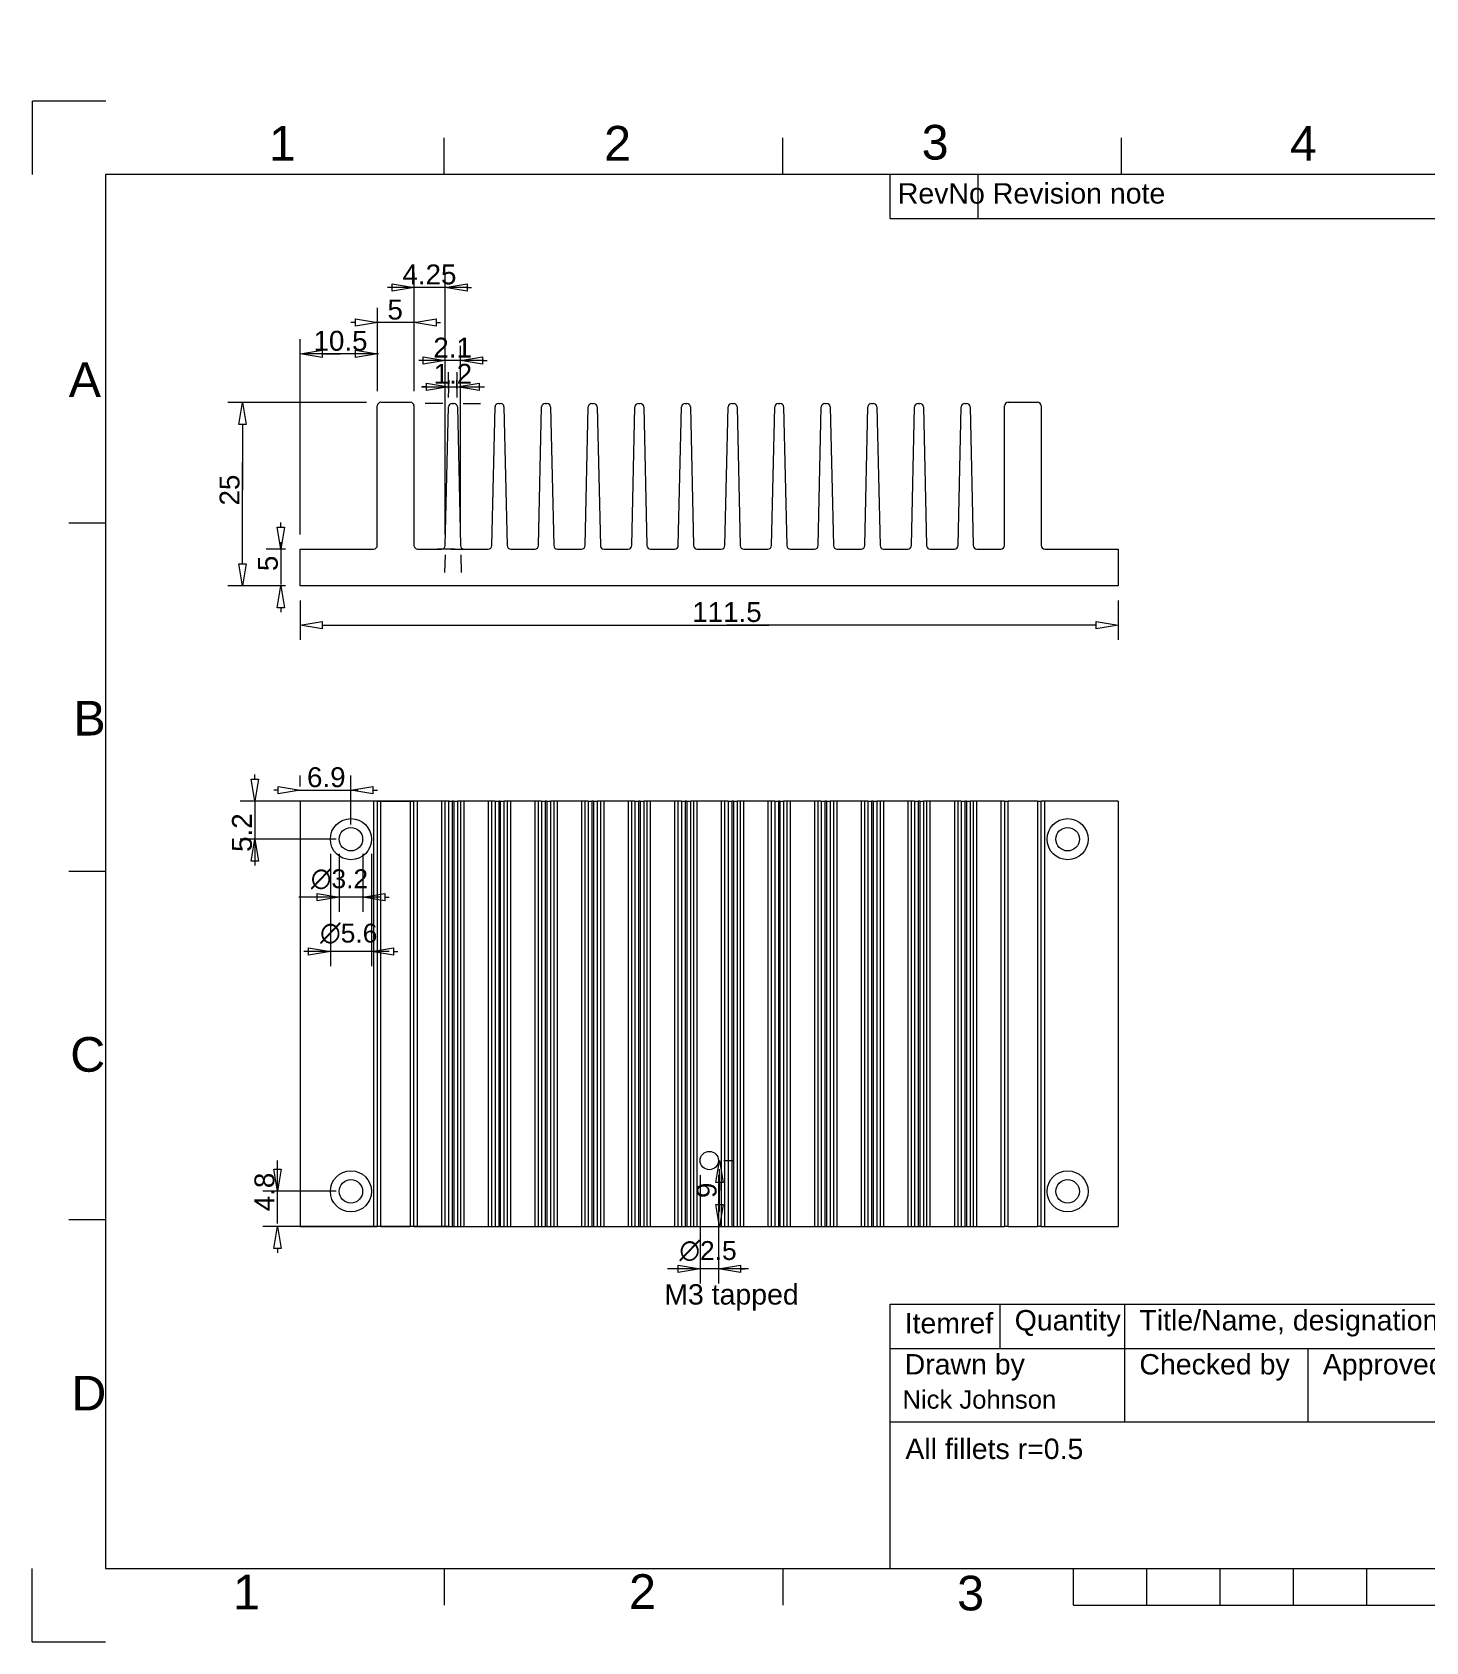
# Model space of a CAD drawing. Header units: millimetres. Extents: x 0 to 297, y 0 to 330.
# Drawn here: x 0 to 190, y 0 to 219.4 of the extents above; entities that cross this region are included whole.
import ezdxf

# ---------------------------------------------------------------- set-up
doc = ezdxf.new("R2010")
doc.units = ezdxf.units.MM
for name, color, linetype, lineweight in [('CENTER', 204, 'Continuous', 0), ('CONTINUOUS', 7, 'Continuous', 0), ('DIMENSIONS', 7, 'Continuous', 0), ('DISSOCIATED', 1, 'Continuous', 0), ('TANGENT EDGES', 7, 'Continuous', 0), ('VISIBLE', 7, 'Continuous', 0)]:
    doc.layers.add(name, color=color, linetype=linetype, lineweight=lineweight)
doc.dimstyles.new('ISO-25', dxfattribs={"dimtxt": 2.5, "dimasz": 2.5, "dimexe": 1.25, "dimexo": 0.625, "dimtad": 1, "dimtxsty": 'Standard', "dimcen": 2.5, "dimadec": 0, "dimazin": 0, "dimtfac": 1, "dimtmove": 0, "dimatfit": 3, "dimfxl": 1, "dimarcsym": 0})

# ---------------------------------------------------------------- blocks, each defined once
blk = doc.blocks.new('D1')
at = {"layer": 'DIMENSIONS'}
for p, q in [((36.55, 141.94), (36.55, 136.58)), ((148.05, 141.94), (148.05, 136.58)), ((39.55, 138.58), (94.71, 138.58)), ((89, 138.58), (100.41, 138.58)), ((145.05, 138.58), (94.71, 138.58))]:
    blk.add_line(p, q, dxfattribs=at)
for points in [[(36.55, 138.58), (39.55, 139.08), (39.55, 138.08), (36.55, 138.58)], [(148.05, 138.58), (145.05, 138.08), (145.05, 139.08), (148.05, 138.58)]]:
    blk.add_lwpolyline(points, dxfattribs=at)
at = {"layer": 'DIMENSIONS', "insert": (94.71, 140.34), "char_height": 2.7079, "attachment_point": 5}
for s in ['{\\fArial|b0|i0|c0|p0;111.5}{\\fArial|b0|i0|c0|p0;}', '{\\fArial|b0|i0|c0|p0;}', '{\\fArial|b0|i0|c0|p0;}']:
    blk.add_mtext(s, dxfattribs=at)
blk = doc.blocks.new('D2')
at = {"layer": 'DIMENSIONS'}
for p, q in [((33.9, 151.94), (33.9, 152.54)), ((33.9, 149.88), (33.9, 144.11)), ((34.55, 148.94), (31.9, 148.94)), ((34.55, 143.94), (31.9, 143.94)), ((33.9, 140.94), (33.9, 140.34))]:
    blk.add_line(p, q, dxfattribs=at)
for points in [[(33.9, 148.94), (33.4, 151.94), (34.4, 151.94), (33.9, 148.94)], [(33.9, 143.94), (34.4, 140.94), (33.4, 140.94), (33.9, 143.94)]]:
    blk.add_lwpolyline(points, dxfattribs=at)
at = {"layer": 'DIMENSIONS', "insert": (32.14, 146.99), "char_height": 2.7079, "attachment_point": 5, "rotation": 90}
for s in ['{\\fArial|b0|i0|c0|p0;5}{\\fArial|b0|i0|c0|p0;}', '{\\fArial|b0|i0|c0|p0;}', '{\\fArial|b0|i0|c0|p0;}']:
    blk.add_mtext(s, dxfattribs=at)
blk = doc.blocks.new('D3')
at = {"layer": 'DIMENSIONS'}
for p, q in [((36.55, 150.94), (36.55, 177.55)), ((47.21, 175.55), (36.86, 175.55)), ((39.55, 175.55), (42.03, 175.55)), ((44.05, 175.55), (42.03, 175.55)), ((47.05, 170.44), (47.05, 177.55))]:
    blk.add_line(p, q, dxfattribs=at)
for points in [[(36.55, 175.55), (39.55, 176.05), (39.55, 175.05), (36.55, 175.55)], [(47.05, 175.55), (44.05, 175.05), (44.05, 176.05), (47.05, 175.55)]]:
    blk.add_lwpolyline(points, dxfattribs=at)
at = {"layer": 'DIMENSIONS', "insert": (42.03, 177.31), "char_height": 2.7079, "attachment_point": 5}
for s in ['{\\fArial|b0|i0|c0|p0;10.5}{\\fArial|b0|i0|c0|p0;}', '{\\fArial|b0|i0|c0|p0;}', '{\\fArial|b0|i0|c0|p0;}']:
    blk.add_mtext(s, dxfattribs=at)
blk = doc.blocks.new('D4')
at = {"layer": 'DIMENSIONS'}
for p, q in [((56.75, 170.8), (56.75, 173.07)), ((57.95, 170.8), (57.95, 173.07)), ((53.05, 171.07), (61.64, 171.07)), ((53.75, 171.07), (53.15, 171.07)), ((60.95, 171.07), (61.55, 171.07))]:
    blk.add_line(p, q, dxfattribs=at)
for points in [[(56.75, 171.07), (53.75, 170.57), (53.75, 171.57), (56.75, 171.07)], [(57.95, 171.07), (60.95, 171.57), (60.95, 170.57), (57.95, 171.07)]]:
    blk.add_lwpolyline(points, dxfattribs=at)
at = {"layer": 'DIMENSIONS', "insert": (57.35, 172.83), "char_height": 2.7079, "attachment_point": 5}
for s in ['{\\fArial|b0|i0|c0|p0;1.2}{\\fArial|b0|i0|c0|p0;}', '{\\fArial|b0|i0|c0|p0;}', '{\\fArial|b0|i0|c0|p0;}']:
    blk.add_mtext(s, dxfattribs=at)
blk = doc.blocks.new('D5')
at = {"layer": 'DIMENSIONS'}
for p, q in [((52.05, 170.44), (52.05, 186.6)), ((56.3, 150.94), (56.3, 186.6)), ((49.05, 184.6), (48.45, 184.6)), ((59.33, 184.6), (48.98, 184.6)), ((59.3, 184.6), (59.9, 184.6))]:
    blk.add_line(p, q, dxfattribs=at)
for points in [[(52.05, 184.6), (49.05, 184.1), (49.05, 185.1), (52.05, 184.6)], [(56.3, 184.6), (59.3, 185.1), (59.3, 184.1), (56.3, 184.6)]]:
    blk.add_lwpolyline(points, dxfattribs=at)
at = {"layer": 'DIMENSIONS', "insert": (54.15, 186.36), "char_height": 2.7079, "attachment_point": 5}
for s in ['{\\fArial|b0|i0|c0|p0;4.25}{\\fArial|b0|i0|c0|p0;}', '{\\fArial|b0|i0|c0|p0;}', '{\\fArial|b0|i0|c0|p0;}']:
    blk.add_mtext(s, dxfattribs=at)
blk = doc.blocks.new('D6')
at = {"layer": 'DIMENSIONS'}
for p, q in [((56.3, 150.94), (56.3, 176.63)), ((58.4, 150.94), (58.4, 176.63)), ((53.3, 174.63), (52.7, 174.63)), ((61.6, 174.63), (53.01, 174.63)), ((61.4, 174.63), (62, 174.63))]:
    blk.add_line(p, q, dxfattribs=at)
for points in [[(56.3, 174.63), (53.3, 174.13), (53.3, 175.13), (56.3, 174.63)], [(58.4, 174.63), (61.4, 175.13), (61.4, 174.13), (58.4, 174.63)]]:
    blk.add_lwpolyline(points, dxfattribs=at)
at = {"layer": 'DIMENSIONS', "insert": (57.31, 176.4), "char_height": 2.7079, "attachment_point": 5}
for s in ['{\\fArial|b0|i0|c0|p0;2.1}{\\fArial|b0|i0|c0|p0;}', '{\\fArial|b0|i0|c0|p0;}', '{\\fArial|b0|i0|c0|p0;}']:
    blk.add_mtext(s, dxfattribs=at)
blk = doc.blocks.new('D7')
at = {"layer": 'DIMENSIONS'}
for p, q in [((45.55, 168.94), (26.69, 168.94)), ((28.69, 165.94), (28.69, 156.98)), ((28.69, 153.22), (28.69, 160.75)), ((28.69, 146.94), (28.69, 156.98)), ((34.55, 143.94), (26.69, 143.94))]:
    blk.add_line(p, q, dxfattribs=at)
for points in [[(28.69, 168.94), (29.19, 165.94), (28.19, 165.94), (28.69, 168.94)], [(28.69, 143.94), (28.19, 146.94), (29.19, 146.94), (28.69, 143.94)]]:
    blk.add_lwpolyline(points, dxfattribs=at)
at = {"layer": 'DIMENSIONS', "insert": (26.92, 156.98), "char_height": 2.7079, "attachment_point": 5, "rotation": 90}
for s in ['{\\fArial|b0|i0|c0|p0;25}{\\fArial|b0|i0|c0|p0;}', '{\\fArial|b0|i0|c0|p0;}', '{\\fArial|b0|i0|c0|p0;}']:
    blk.add_mtext(s, dxfattribs=at)
blk = doc.blocks.new('D8')
at = {"layer": 'DIMENSIONS'}
for p, q in [((47.05, 170.44), (47.05, 181.8)), ((52.05, 170.44), (52.05, 181.8)), ((44.05, 179.8), (43.45, 179.8)), ((52.37, 179.8), (46.6, 179.8)), ((55.05, 179.8), (55.65, 179.8))]:
    blk.add_line(p, q, dxfattribs=at)
for points in [[(47.05, 179.8), (44.05, 179.3), (44.05, 180.3), (47.05, 179.8)], [(52.05, 179.8), (55.05, 180.3), (55.05, 179.3), (52.05, 179.8)]]:
    blk.add_lwpolyline(points, dxfattribs=at)
at = {"layer": 'DIMENSIONS', "insert": (49.48, 181.56), "char_height": 2.7079, "attachment_point": 5}
for s in ['{\\fArial|b0|i0|c0|p0;5}{\\fArial|b0|i0|c0|p0;}', '{\\fArial|b0|i0|c0|p0;}', '{\\fArial|b0|i0|c0|p0;}']:
    blk.add_mtext(s, dxfattribs=at)
blk = doc.blocks.new('D9')
at = {"layer": 'DIMENSIONS'}
for p, q in [((41.85, 107.4), (41.85, 99.51)), ((45.05, 107.4), (45.05, 99.51)), ((47.42, 101.51), (36.36, 101.51)), ((38.85, 101.51), (38.25, 101.51)), ((48.05, 101.51), (48.65, 101.51))]:
    blk.add_line(p, q, dxfattribs=at)
for points in [[(41.85, 101.51), (38.85, 101.01), (38.85, 102.01), (41.85, 101.51)], [(45.05, 101.51), (48.05, 102.01), (48.05, 101.01), (45.05, 101.51)]]:
    blk.add_lwpolyline(points, dxfattribs=at)
at = {"layer": 'DIMENSIONS', "insert": (41.89, 103.98), "attachment_point": 5}
for s, char_height in [('{\\fAlibre Symbols|b0|i0|c0|p0;n}{\\fArial|b0|i0|c0|p0;\\H0.95x;3.2}{\\fMicrosoft Sans Serif|b0|i0|c0|p0;\\H0.85x;}', 2.70785), ('{\\fArial|b0|i0|c0|p0;}', 2.7079), ('{\\fArial|b0|i0|c0|p0;}', 2.7079)]:
    blk.add_mtext(s, dxfattribs=dict(at, char_height=char_height))
blk = doc.blocks.new('D10')
at = {"layer": 'DISSOCIATED'}
for p, q in [((40.65, 107.4), (40.65, 92.1)), ((46.25, 107.4), (46.25, 92.1)), ((37.65, 94.1), (37.05, 94.1)), ((48.68, 94.1), (37.62, 94.1)), ((49.25, 94.1), (49.85, 94.1))]:
    blk.add_line(p, q, dxfattribs=at)
for points in [[(40.65, 94.1), (37.65, 93.6), (37.65, 94.6), (40.65, 94.1)], [(46.25, 94.1), (49.25, 94.6), (49.25, 93.6), (46.25, 94.1)]]:
    blk.add_lwpolyline(points, dxfattribs=at)
at = {"layer": 'DISSOCIATED', "insert": (43.15, 96.57), "attachment_point": 5}
for s, char_height in [('{\\fAlibre Symbols|b0|i0|c0|p0;n}{\\fArial|b0|i0|c0|p0;\\H0.95x;5.6}{\\fMicrosoft Sans Serif|b0|i0|c0|p0;\\H0.85x;}', 2.70785), ('{\\fArial|b0|i0|c0|p0;}', 2.7079), ('{\\fArial|b0|i0|c0|p0;}', 2.7079)]:
    blk.add_mtext(s, dxfattribs=dict(at, char_height=char_height))
blk = doc.blocks.new('D11')
at = {"layer": 'DISSOCIATED'}
for p, q in [((36.55, 116.6), (36.55, 118.07)), ((43.45, 111.4), (43.45, 118.07)), ((33.55, 116.07), (32.95, 116.07)), ((35.79, 116.07), (44.38, 116.07)), ((46.45, 116.07), (47.05, 116.07))]:
    blk.add_line(p, q, dxfattribs=at)
for points in [[(36.55, 116.07), (33.55, 115.57), (33.55, 116.57), (36.55, 116.07)], [(43.45, 116.07), (46.45, 116.57), (46.45, 115.57), (43.45, 116.07)]]:
    blk.add_lwpolyline(points, dxfattribs=at)
at = {"layer": 'DISSOCIATED', "insert": (40.09, 117.83), "char_height": 2.7079, "attachment_point": 5}
for s in ['{\\fArial|b0|i0|c0|p0;6.9}{\\fArial|b0|i0|c0|p0;}', '{\\fArial|b0|i0|c0|p0;}', '{\\fArial|b0|i0|c0|p0;}']:
    blk.add_mtext(s, dxfattribs=at)
blk = doc.blocks.new('D12')
at = {"layer": 'DISSOCIATED'}
for p, q in [((30.37, 117.6), (30.37, 118.2)), ((56.89, 114.6), (28.37, 114.6)), ((30.37, 114.58), (30.37, 105.99)), ((41.45, 109.4), (28.37, 109.4)), ((30.37, 106.4), (30.37, 105.8))]:
    blk.add_line(p, q, dxfattribs=at)
for points in [[(30.37, 114.6), (29.87, 117.6), (30.87, 117.6), (30.37, 114.6)], [(30.37, 109.4), (30.87, 106.4), (29.87, 106.4), (30.37, 109.4)]]:
    blk.add_lwpolyline(points, dxfattribs=at)
at = {"layer": 'DISSOCIATED', "insert": (28.61, 110.29), "char_height": 2.7079, "attachment_point": 5, "rotation": 90}
for s in ['{\\fArial|b0|i0|c0|p0;5.2}{\\fArial|b0|i0|c0|p0;}', '{\\fArial|b0|i0|c0|p0;}', '{\\fArial|b0|i0|c0|p0;}']:
    blk.add_mtext(s, dxfattribs=at)
blk = doc.blocks.new('D13')
at = {"layer": 'DIMENSIONS'}
for p, q in [((33.43, 57.02), (33.43, 65.61)), ((33.43, 64.4), (33.43, 65)), ((41.45, 61.4), (31.43, 61.4)), ((56.89, 56.6), (31.43, 56.6)), ((33.43, 53.6), (33.43, 53))]:
    blk.add_line(p, q, dxfattribs=at)
for points in [[(33.43, 61.4), (32.93, 64.4), (33.93, 64.4), (33.43, 61.4)], [(33.43, 56.6), (33.93, 53.6), (32.93, 53.6), (33.43, 56.6)]]:
    blk.add_lwpolyline(points, dxfattribs=at)
at = {"layer": 'DIMENSIONS', "insert": (31.67, 61.31), "char_height": 2.7079, "attachment_point": 5, "rotation": 90}
for s in ['{\\fArial|b0|i0|c0|p0;4.8}{\\fArial|b0|i0|c0|p0;}', '{\\fArial|b0|i0|c0|p0;}', '{\\fArial|b0|i0|c0|p0;}']:
    blk.add_mtext(s, dxfattribs=at)
blk = doc.blocks.new('D14')
at = {"layer": 'DISSOCIATED'}
for p, q in [((91.05, 63.6), (91.05, 48.84)), ((93.55, 63.6), (93.55, 48.84)), ((97.65, 50.84), (86.6, 50.84)), ((88.05, 50.84), (87.45, 50.84)), ((96.55, 50.84), (97.15, 50.84))]:
    blk.add_line(p, q, dxfattribs=at)
for points in [[(91.05, 50.84), (88.05, 50.34), (88.05, 51.34), (91.05, 50.84)], [(93.55, 50.84), (96.55, 51.34), (96.55, 50.34), (93.55, 50.84)]]:
    blk.add_lwpolyline(points, dxfattribs=at)
at = {"layer": 'DISSOCIATED', "insert": (92.13, 53.31), "attachment_point": 5}
for s, char_height in [('{\\fAlibre Symbols|b0|i0|c0|p0;n}{\\fArial|b0|i0|c0|p0;\\H0.95x;2.5}{\\fMicrosoft Sans Serif|b0|i0|c0|p0;\\H0.85x;}', 2.70785), ('{\\fArial|b0|i0|c0|p0;}', 2.7079), ('{\\fArial|b0|i0|c0|p0;}', 2.7079)]:
    blk.add_mtext(s, dxfattribs=dict(at, char_height=char_height))
blk = doc.blocks.new('D15')
at = {"layer": 'DISSOCIATED'}
for p, q in [((93.71, 58.64), (93.71, 64.41)), ((94.3, 65.6), (95.71, 65.6)), ((93.71, 62.6), (93.71, 61.53)), ((93.71, 59.6), (93.71, 61.53)), ((92.66, 56.6), (95.71, 56.6))]:
    blk.add_line(p, q, dxfattribs=at)
for points in [[(93.71, 65.6), (94.21, 62.6), (93.21, 62.6), (93.71, 65.6)], [(93.71, 56.6), (93.21, 59.6), (94.21, 59.6), (93.71, 56.6)]]:
    blk.add_lwpolyline(points, dxfattribs=at)
at = {"layer": 'DISSOCIATED', "insert": (91.95, 61.53), "char_height": 2.7079, "attachment_point": 5, "rotation": 90}
for s in ['{\\fArial|b0|i0|c0|p0;9}{\\fArial|b0|i0|c0|p0;}', '{\\fArial|b0|i0|c0|p0;}', '{\\fArial|b0|i0|c0|p0;}']:
    blk.add_mtext(s, dxfattribs=at)
blk = doc.blocks.new('BLOCK2')
at = {"layer": 'CONTINUOUS'}
for p, q in [((0, 209.99), (0, 199.99)), ((10.02, 209.99), (0.02, 209.99)), ((296.96, 209.99), (286.96, 209.99)), ((297, 199.99), (297, 209.99)), ((56.17, 200), (56.17, 205)), ((102.33, 200), (102.33, 205)), ((148.5, 200), (148.5, 205)), ((194.67, 199.99), (194.67, 204.99)), ((240.83, 199.99), (240.83, 204.99)), ((287, 200), (10, 200)), ((10, 200), (10, 10)), ((116.94, 193.99), (116.94, 199.99)), ((128.96, 193.99), (128.96, 199.99)), ((237.96, 193.99), (237.96, 199.99)), ((257.96, 193.99), (257.96, 199.99)), ((272.96, 193.99), (272.96, 199.99)), ((287, 10), (287, 200)), ((116.96, 193.99), (286.96, 193.99)), ((5, 152.5), (10, 152.5)), ((286.94, 152.5), (291.94, 152.5)), ((10, 105), (5, 105)), ((291.94, 105), (286.94, 105)), ((10, 57.5), (5, 57.5)), ((291.94, 57.5), (286.94, 57.5)), ((116.94, 46), (286.94, 46)), ((116.94, 40), (116.94, 46)), ((131.94, 40), (131.94, 46)), ((148.94, 40), (148.94, 46)), ((236.94, 40), (236.94, 46)), ((116.94, 40), (286.94, 40)), ((116.94, 10), (116.94, 40)), ((148.94, 30), (148.94, 40)), ((173.94, 30), (173.94, 40)), ((211.94, 30), (211.94, 40)), ((236.94, 30), (236.94, 40)), ((266.94, 30), (266.94, 40)), ((116.94, 30), (286.94, 30)), ((191.94, 10), (191.94, 30)), ((191.94, 20), (286.94, 20)), ((251.94, 10), (251.94, 20)), ((266.94, 10), (266.94, 20)), ((191.94, 10), (191.94, 15)), ((0, 0), (0, 10)), ((10, 10), (287, 10)), ((56.17, 10), (56.17, 5)), ((102.33, 10), (102.33, 5)), ((141.94, 5), (141.94, 10)), ((151.94, 5), (151.94, 10)), ((161.94, 5), (161.94, 10)), ((171.94, 5), (171.94, 10)), ((181.94, 5), (181.94, 10)), ((191.94, 10), (191.94, 5)), ((201.94, 5), (201.94, 10)), ((211.94, 5), (211.94, 10)), ((221.94, 5), (221.94, 10)), ((231.94, 5), (231.94, 10)), ((241.94, 5), (241.94, 10)), ((297, 0), (297, 10)), ((141.94, 5), (241.94, 5)), ((0, 0), (10, 0)), ((296.94, 0), (286.94, 0))]:
    blk.add_line(p, q, dxfattribs=at)
at = {"layer": 'CONTINUOUS', "attachment_point": 4}
for s, insert, char_height in [('{\\fArial|b0|i0|c0|p0;\\C7;1}{\\fArial|b0|i0|c0|p0;\\C7;}', (32.27, 204.25), 4.7214), ('{\\fArial|b0|i0|c0|p0;\\C7;2}{\\fArial|b0|i0|c0|p0;\\C7;}', (77.96, 204.25), 4.7214), ('{\\fArial|b0|i0|c0|p0;\\C7;3}{\\fArial|b0|i0|c0|p0;\\C7;}', (121.25, 204.36), 4.7214), ('{\\fArial|b0|i0|c0|p0;\\C7;4}{\\fArial|b0|i0|c0|p0;\\C7;}', (171.46, 204.24), 4.7214), ('{\\fArial|b0|i0|c0|p0;\\C7;5}{\\fArial|b0|i0|c0|p0;\\C7;}', (216.86, 204.3), 4.7214), ('{\\fArial|b0|i0|c0|p0;\\C7;6}{\\fArial|b0|i0|c0|p0;\\C7;}', (265.17, 204.24), 4.7214), ('{\\fArial|b0|i0|c0|p0;\\C7;RevNo}{\\fArial|b0|i0|c0|p0;\\C7;}', (118, 197.4), 2.7773), ('{\\fArial|b0|i0|c0|p0;\\C7;Revision note}{\\fArial|b0|i0|c0|p0;\\C7;}', (130.95, 197.4), 2.7773), ('{\\fArial|b0|i0|c0|p0;\\C7;Date}{\\fArial|b0|i0|c0|p0;\\C7;}', (239.95, 197.4), 2.7773), ('{\\fArial|b0|i0|c0|p0;\\C7;Signature}{\\fArial|b0|i0|c0|p0;\\C7;}', (258.37, 197.4), 2.7773), ('{\\fArial|b0|i0|c0|p0;\\C7;Checked}{\\fArial|b0|i0|c0|p0;\\C7;}', (273.53, 197.17), 2.7773), ('{\\fArial|b0|i0|c0|p0;\\C7;A}{\\fArial|b0|i0|c0|p0;\\C7;}', (4.98, 172.03), 4.7214), ('{\\fArial|b0|i0|c0|p0;\\C7;A}{\\fArial|b0|i0|c0|p0;\\C7;}', (288.59, 171.68), 4.7214), ('{\\fArial|b0|i0|c0|p0;\\C7;B}{\\fArial|b0|i0|c0|p0;\\C7;}', (5.62, 125.89), 4.7214), ('{\\fArial|b0|i0|c0|p0;\\C7;B}{\\fArial|b0|i0|c0|p0;\\C7;}', (289.03, 125.89), 4.7214), ('{\\fArial|b0|i0|c0|p0;\\C7;C}{\\fArial|b0|i0|c0|p0;\\C7;}', (5.19, 80.03), 4.7214), ('{\\fArial|b0|i0|c0|p0;\\C7;C}{\\fArial|b0|i0|c0|p0;\\C7;}', (288.71, 79.47), 4.7214), ('{\\fArial|b0|i0|c0|p0;\\C7;Itemref}{\\fArial|b0|i0|c0|p0;\\C7;}', (118.93, 43.41), 2.7773), ('{\\fArial|b0|i0|c0|p0;\\C7;Quantity}{\\fArial|b0|i0|c0|p0;\\C7;}', (133.93, 43.41), 2.7773), ('{\\fArial|b0|i0|c0|p0;\\C7;Title/Name, designation, material, dimension etc}{\\fArial|b0|i0|c0|p0;\\C7;}', (150.93, 43.41), 2.7773), ('{\\fArial|b0|i0|c0|p0;\\C7;Article No./Reference}{\\fArial|b0|i0|c0|p0;\\C7;}', (238.93, 43.41), 2.7773), ('{\\fArial|b0|i0|c0|p0;\\C7;Drawn by}{\\fArial|b0|i0|c0|p0;\\C7;}', (118.93, 37.41), 2.7773), ('{\\fArial|b0|i0|c0|p0;\\C7;Checked by}{\\fArial|b0|i0|c0|p0;\\C7;}', (150.93, 37.41), 2.7773), ('{\\fArial|b0|i0|c0|p0;\\C7;Approved by - date}{\\fArial|b0|i0|c0|p0;\\C7;}', (175.93, 37.41), 2.7773), ('{\\fArial|b0|i0|c0|p0;\\C7;File name}{\\fArial|b0|i0|c0|p0;\\C7;}', (213.93, 37.41), 2.7773), ('{\\fArial|b0|i0|c0|p0;\\C7;Date}{\\fArial|b0|i0|c0|p0;\\C7;}', (238.93, 37.41), 2.7773), ('{\\fArial|b0|i0|c0|p0;\\C7;Scale}{\\fArial|b0|i0|c0|p0;\\C7;}', (268.93, 37.41), 2.7773), ('{\\fArial|b0|i0|c0|p0;\\C7;D}{\\fArial|b0|i0|c0|p0;\\C7;}', (5.34, 33.89), 4.7214), ('{\\fArial|b0|i0|c0|p0;\\C7;D}{\\fArial|b0|i0|c0|p0;\\C7;}', (288.92, 33.47), 4.7214), ('{\\fArial|b0|i0|c0|p0;\\C7;Nick Johnson}{\\fArial|b0|i0|c0|p0;\\C7;}', (118.63, 33.01), 2.4996), ('{\\fArial|b0|i0|c0|p0;\\C7;2014-01-17}{\\fArial|b0|i0|c0|p0;\\C7;}', (238.69, 33.34), 2.4996), ('{\\fArial|b0|i0|c0|p0;\\C7;Edition}{\\fArial|b0|i0|c0|p0;\\C7;}', (253.93, 17.41), 2.7773), ('{\\fArial|b0|i0|c0|p0;\\C7;Sheet}{\\fArial|b0|i0|c0|p0;\\C7;}', (268.93, 17.41), 2.7773), ('{\\fArial|b0|i0|c0|p0;\\C7;3}{\\fArial|b0|i0|c0|p0;\\C7;}', (195.88, 15.46), 2.4996), ('{\\fArial|b0|i0|c0|p0;\\C7;1}{\\fArial|b0|i0|c0|p0;\\C7;}', (27.39, 6.79), 4.7214), ('{\\fArial|b0|i0|c0|p0;\\C7;2}{\\fArial|b0|i0|c0|p0;\\C7;}', (81.36, 6.85), 4.7214), ('{\\fArial|b0|i0|c0|p0;\\C7;3}{\\fArial|b0|i0|c0|p0;\\C7;}', (126.09, 6.61), 4.7214), ('{\\fArial|b0|i0|c0|p0;\\C7;6}{\\fArial|b0|i0|c0|p0;\\C7;}', (262.08, 6.74), 4.7214)]:
    blk.add_mtext(s, dxfattribs=dict(at, insert=insert, char_height=char_height))

msp = doc.modelspace()

# ---------------------------------------------------------------- linework, layer by layer
at = {"layer": 'CENTER'}
for p, q in [((56.766, 169.578), (56.82, 171.971)), ((57.93, 169.578), (57.876, 171.971)), ((55.967, 168.797), (53.573, 168.797)), ((58.729, 168.797), (61.123, 168.797)), ((57.617, 148.943), (55.223, 148.943)), ((56.28, 148.162), (56.226, 145.769)), ((57.079, 148.943), (59.473, 148.943)), ((58.416, 148.162), (58.47, 145.769))]:
    msp.add_line(p, q, dxfattribs=at)
at = {"layer": 'TANGENT EDGES'}
for p, q in [((46.546, 114.598), (46.546, 56.598)), ((47.546, 56.598), (47.546, 114.598)), ((51.546, 114.598), (51.546, 56.598)), ((52.546, 56.598), (52.546, 114.598)), ((55.809, 114.598), (55.809, 56.598)), ((56.309, 56.598), (56.309, 114.598)), ((56.737, 114.598), (56.737, 56.598)), ((57.237, 114.598), (57.237, 56.598)), ((57.459, 114.598), (57.459, 56.598)), ((57.959, 114.598), (57.959, 56.598)), ((58.387, 114.598), (58.387, 56.598)), ((58.887, 56.598), (58.887, 114.598)), ((62.163, 114.598), (62.163, 56.598)), ((62.663, 56.598), (62.663, 114.598)), ((63.091, 114.598), (63.091, 56.598)), ((63.591, 114.598), (63.591, 56.598)), ((63.813, 114.598), (63.813, 56.598)), ((64.313, 114.598), (64.313, 56.598)), ((64.741, 114.598), (64.741, 56.598)), ((65.241, 56.598), (65.241, 114.598)), ((68.517, 114.598), (68.517, 56.598)), ((69.017, 56.598), (69.017, 114.598)), ((69.445, 114.598), (69.445, 56.598)), ((69.945, 114.598), (69.945, 56.598)), ((70.167, 114.598), (70.167, 56.598)), ((70.667, 114.598), (70.667, 56.598)), ((71.095, 114.598), (71.095, 56.598)), ((71.595, 56.598), (71.595, 114.598)), ((74.871, 114.598), (74.871, 56.598)), ((75.371, 56.598), (75.371, 114.598)), ((75.799, 114.598), (75.799, 56.598)), ((76.299, 114.598), (76.299, 56.598)), ((76.521, 114.598), (76.521, 56.598)), ((77.021, 114.598), (77.021, 56.598)), ((77.449, 114.598), (77.449, 56.598)), ((77.949, 56.598), (77.949, 114.598)), ((81.225, 114.598), (81.225, 56.598)), ((81.725, 56.598), (81.725, 114.598)), ((82.153, 114.598), (82.153, 56.598)), ((82.653, 114.598), (82.653, 56.598)), ((82.875, 114.598), (82.875, 56.598)), ((83.375, 114.598), (83.375, 56.598)), ((83.803, 114.598), (83.803, 56.598)), ((84.303, 56.598), (84.303, 114.598)), ((87.579, 114.598), (87.579, 56.598)), ((88.079, 56.598), (88.079, 114.598)), ((88.507, 114.598), (88.507, 56.598)), ((89.007, 114.598), (89.007, 56.598)), ((89.229, 114.598), (89.229, 56.598)), ((89.729, 114.598), (89.729, 56.598)), ((90.157, 114.598), (90.157, 56.598)), ((90.657, 56.598), (90.657, 114.598)), ((93.933, 114.598), (93.933, 56.598)), ((94.433, 56.598), (94.433, 114.598)), ((94.861, 114.598), (94.861, 56.598)), ((95.361, 114.598), (95.361, 56.598)), ((95.583, 114.598), (95.583, 56.598)), ((96.083, 114.598), (96.083, 56.598)), ((96.511, 114.598), (96.511, 56.598)), ((97.011, 56.598), (97.011, 114.598)), ((100.287, 114.598), (100.287, 56.598)), ((100.787, 56.598), (100.787, 114.598)), ((101.215, 114.598), (101.215, 56.598)), ((101.715, 114.598), (101.715, 56.598)), ((101.937, 114.598), (101.937, 56.598)), ((102.437, 114.598), (102.437, 56.598)), ((102.865, 114.598), (102.865, 56.598)), ((103.365, 56.598), (103.365, 114.598)), ((106.641, 114.598), (106.641, 56.598)), ((107.141, 56.598), (107.141, 114.598)), ((107.569, 114.598), (107.569, 56.598)), ((108.069, 114.598), (108.069, 56.598)), ((108.291, 114.598), (108.291, 56.598)), ((108.791, 114.598), (108.791, 56.598)), ((109.219, 114.598), (109.219, 56.598)), ((109.719, 56.598), (109.719, 114.598)), ((112.995, 114.598), (112.995, 56.598)), ((113.495, 56.598), (113.495, 114.598)), ((113.923, 114.598), (113.923, 56.598)), ((114.423, 114.598), (114.423, 56.598)), ((114.645, 114.598), (114.645, 56.598)), ((115.145, 114.598), (115.145, 56.598)), ((115.573, 114.598), (115.573, 56.598)), ((116.073, 56.598), (116.073, 114.598)), ((119.349, 114.598), (119.349, 56.598)), ((119.849, 56.598), (119.849, 114.598)), ((120.277, 114.598), (120.277, 56.598)), ((120.777, 114.598), (120.777, 56.598)), ((120.999, 114.598), (120.999, 56.598)), ((121.499, 114.598), (121.499, 56.598)), ((121.927, 114.598), (121.927, 56.598)), ((122.427, 56.598), (122.427, 114.598)), ((125.703, 114.598), (125.703, 56.598)), ((126.203, 56.598), (126.203, 114.598)), ((126.631, 114.598), (126.631, 56.598)), ((127.131, 114.598), (127.131, 56.598)), ((127.353, 114.598), (127.353, 56.598)), ((127.853, 114.598), (127.853, 56.598)), ((128.281, 114.598), (128.281, 56.598)), ((128.781, 56.598), (128.781, 114.598)), ((132.046, 114.598), (132.046, 56.598)), ((133.046, 56.598), (133.046, 114.598)), ((137.046, 114.598), (137.046, 56.598)), ((138.046, 56.598), (138.046, 114.598))]:
    msp.add_line(p, q, dxfattribs=at)
at = {"layer": 'VISIBLE'}
for p, q in [((47.546, 168.943), (51.546, 168.943)), ((133.046, 168.943), (137.046, 168.943)), ((47.046, 149.443), (47.046, 168.443)), ((52.046, 168.443), (52.046, 149.443)), ((56.309, 149.431), (56.737, 168.308)), ((57.237, 168.797), (57.459, 168.797)), ((57.959, 168.308), (58.387, 149.431)), ((62.663, 149.431), (63.091, 168.308)), ((63.591, 168.797), (63.813, 168.797)), ((64.313, 168.308), (64.741, 149.431)), ((69.017, 149.431), (69.445, 168.308)), ((69.945, 168.797), (70.167, 168.797)), ((70.667, 168.308), (71.095, 149.431)), ((75.371, 149.431), (75.799, 168.308)), ((76.299, 168.797), (76.521, 168.797)), ((77.021, 168.308), (77.449, 149.431)), ((81.725, 149.431), (82.153, 168.308)), ((82.653, 168.797), (82.875, 168.797)), ((83.375, 168.308), (83.803, 149.431)), ((88.079, 149.431), (88.507, 168.308)), ((89.007, 168.797), (89.229, 168.797)), ((89.729, 168.308), (90.157, 149.431)), ((94.433, 149.431), (94.861, 168.308)), ((95.361, 168.797), (95.583, 168.797)), ((96.083, 168.308), (96.511, 149.431)), ((100.787, 149.431), (101.215, 168.308)), ((101.715, 168.797), (101.937, 168.797)), ((102.437, 168.308), (102.865, 149.431)), ((107.141, 149.431), (107.569, 168.308)), ((108.069, 168.797), (108.291, 168.797)), ((108.791, 168.308), (109.219, 149.431)), ((113.495, 149.431), (113.923, 168.308)), ((114.423, 168.797), (114.645, 168.797)), ((115.145, 168.308), (115.573, 149.431)), ((119.849, 149.431), (120.277, 168.308)), ((120.777, 168.797), (120.999, 168.797)), ((121.499, 168.308), (121.927, 149.431)), ((126.203, 149.431), (126.631, 168.308)), ((127.131, 168.797), (127.353, 168.797)), ((127.853, 168.308), (128.281, 149.431)), ((132.546, 149.443), (132.546, 168.443)), ((137.546, 168.443), (137.546, 149.443)), ((36.546, 148.943), (46.546, 148.943)), ((36.546, 143.943), (36.546, 148.943)), ((52.546, 148.943), (55.809, 148.943)), ((58.887, 148.943), (62.163, 148.943)), ((65.241, 148.943), (68.517, 148.943)), ((71.595, 148.943), (74.871, 148.943)), ((77.949, 148.943), (81.225, 148.943)), ((84.303, 148.943), (87.579, 148.943)), ((90.657, 148.943), (93.933, 148.943)), ((97.011, 148.943), (100.287, 148.943)), ((103.365, 148.943), (106.641, 148.943)), ((109.719, 148.943), (112.995, 148.943)), ((116.073, 148.943), (119.349, 148.943)), ((122.427, 148.943), (125.703, 148.943)), ((128.781, 148.943), (132.046, 148.943)), ((138.046, 148.943), (148.046, 148.943)), ((148.046, 148.943), (148.046, 143.943)), ((148.046, 143.943), (36.546, 143.943)), ((46.546, 114.598), (36.546, 114.598)), ((36.546, 114.598), (36.546, 56.598)), ((47.046, 114.598), (46.546, 114.598)), ((47.046, 114.598), (47.046, 56.598)), ((47.046, 114.598), (47.546, 114.598)), ((47.546, 114.598), (51.546, 114.598)), ((51.546, 114.598), (52.046, 114.598)), ((52.046, 56.598), (52.046, 114.598)), ((52.546, 114.598), (52.046, 114.598)), ((55.809, 114.598), (52.546, 114.598)), ((56.309, 114.598), (55.809, 114.598)), ((56.737, 114.598), (56.309, 114.598)), ((56.737, 114.598), (57.237, 114.598)), ((57.459, 114.598), (57.237, 114.598)), ((57.459, 114.598), (57.959, 114.598)), ((58.387, 114.598), (57.959, 114.598)), ((58.887, 114.598), (58.387, 114.598)), ((62.163, 114.598), (58.887, 114.598)), ((62.663, 114.598), (62.163, 114.598)), ((63.091, 114.598), (62.663, 114.598)), ((63.091, 114.598), (63.591, 114.598)), ((63.813, 114.598), (63.591, 114.598)), ((63.813, 114.598), (64.313, 114.598)), ((64.741, 114.598), (64.313, 114.598)), ((65.241, 114.598), (64.741, 114.598)), ((68.517, 114.598), (65.241, 114.598)), ((69.017, 114.598), (68.517, 114.598)), ((69.445, 114.598), (69.017, 114.598)), ((69.445, 114.598), (69.945, 114.598)), ((70.167, 114.598), (69.945, 114.598)), ((70.167, 114.598), (70.667, 114.598)), ((71.095, 114.598), (70.667, 114.598)), ((71.595, 114.598), (71.095, 114.598)), ((74.871, 114.598), (71.595, 114.598)), ((75.371, 114.598), (74.871, 114.598)), ((75.799, 114.598), (75.371, 114.598)), ((75.799, 114.598), (76.299, 114.598)), ((76.521, 114.598), (76.299, 114.598)), ((76.521, 114.598), (77.021, 114.598)), ((77.449, 114.598), (77.021, 114.598)), ((77.949, 114.598), (77.449, 114.598)), ((81.225, 114.598), (77.949, 114.598)), ((81.725, 114.598), (81.225, 114.598)), ((82.153, 114.598), (81.725, 114.598)), ((82.153, 114.598), (82.653, 114.598)), ((82.875, 114.598), (82.653, 114.598)), ((82.875, 114.598), (83.375, 114.598)), ((83.803, 114.598), (83.375, 114.598)), ((84.303, 114.598), (83.803, 114.598)), ((87.579, 114.598), (84.303, 114.598)), ((88.079, 114.598), (87.579, 114.598)), ((88.507, 114.598), (88.079, 114.598)), ((88.507, 114.598), (89.007, 114.598)), ((89.229, 114.598), (89.007, 114.598)), ((89.229, 114.598), (89.729, 114.598)), ((90.157, 114.598), (89.729, 114.598)), ((90.657, 114.598), (90.157, 114.598)), ((93.933, 114.598), (90.657, 114.598)), ((94.433, 114.598), (93.933, 114.598)), ((94.861, 114.598), (94.433, 114.598)), ((94.861, 114.598), (95.361, 114.598)), ((95.583, 114.598), (95.361, 114.598)), ((95.583, 114.598), (96.083, 114.598)), ((96.511, 114.598), (96.083, 114.598)), ((97.011, 114.598), (96.511, 114.598)), ((100.287, 114.598), (97.011, 114.598)), ((100.787, 114.598), (100.287, 114.598)), ((101.215, 114.598), (100.787, 114.598)), ((101.215, 114.598), (101.715, 114.598)), ((101.937, 114.598), (101.715, 114.598)), ((101.937, 114.598), (102.437, 114.598)), ((102.865, 114.598), (102.437, 114.598)), ((103.365, 114.598), (102.865, 114.598)), ((106.641, 114.598), (103.365, 114.598)), ((107.141, 114.598), (106.641, 114.598)), ((107.569, 114.598), (107.141, 114.598)), ((107.569, 114.598), (108.069, 114.598)), ((108.291, 114.598), (108.069, 114.598)), ((108.291, 114.598), (108.791, 114.598)), ((109.219, 114.598), (108.791, 114.598)), ((109.719, 114.598), (109.219, 114.598)), ((112.995, 114.598), (109.719, 114.598)), ((113.495, 114.598), (112.995, 114.598)), ((113.923, 114.598), (113.495, 114.598)), ((113.923, 114.598), (114.423, 114.598)), ((114.645, 114.598), (114.423, 114.598)), ((114.645, 114.598), (115.145, 114.598)), ((115.573, 114.598), (115.145, 114.598)), ((116.073, 114.598), (115.573, 114.598)), ((119.349, 114.598), (116.073, 114.598)), ((119.849, 114.598), (119.349, 114.598)), ((120.277, 114.598), (119.849, 114.598)), ((120.277, 114.598), (120.777, 114.598)), ((120.999, 114.598), (120.777, 114.598)), ((120.999, 114.598), (121.499, 114.598)), ((121.927, 114.598), (121.499, 114.598)), ((122.427, 114.598), (121.927, 114.598)), ((125.703, 114.598), (122.427, 114.598)), ((126.203, 114.598), (125.703, 114.598)), ((126.631, 114.598), (126.203, 114.598)), ((126.631, 114.598), (127.131, 114.598)), ((127.353, 114.598), (127.131, 114.598)), ((127.353, 114.598), (127.853, 114.598)), ((128.281, 114.598), (127.853, 114.598)), ((128.781, 114.598), (128.281, 114.598)), ((132.046, 114.598), (128.781, 114.598)), ((132.546, 114.598), (132.046, 114.598)), ((132.546, 114.598), (133.046, 114.598)), ((132.546, 114.598), (132.546, 56.598)), ((137.046, 114.598), (133.046, 114.598)), ((137.046, 114.598), (137.546, 114.598)), ((138.046, 114.598), (137.546, 114.598)), ((137.546, 56.598), (137.546, 114.598)), ((148.046, 114.598), (138.046, 114.598)), ((148.046, 114.598), (148.046, 56.598)), ((36.546, 56.598), (46.546, 56.598)), ((46.546, 56.598), (47.046, 56.598)), ((47.546, 56.598), (47.046, 56.598)), ((47.546, 56.598), (51.546, 56.598)), ((52.046, 56.598), (51.546, 56.598)), ((52.046, 56.598), (52.546, 56.598)), ((52.546, 56.598), (55.809, 56.598)), ((55.809, 56.598), (56.309, 56.598)), ((56.309, 56.598), (56.737, 56.598)), ((56.737, 56.598), (57.237, 56.598)), ((57.237, 56.598), (57.459, 56.598)), ((57.459, 56.598), (57.959, 56.598)), ((57.959, 56.598), (58.387, 56.598)), ((58.387, 56.598), (58.887, 56.598)), ((58.887, 56.598), (62.163, 56.598)), ((62.163, 56.598), (62.663, 56.598)), ((62.663, 56.598), (63.091, 56.598)), ((63.091, 56.598), (63.591, 56.598)), ((63.591, 56.598), (63.813, 56.598)), ((63.813, 56.598), (64.313, 56.598)), ((64.313, 56.598), (64.741, 56.598)), ((64.741, 56.598), (65.241, 56.598)), ((65.241, 56.598), (68.517, 56.598)), ((68.517, 56.598), (69.017, 56.598)), ((69.017, 56.598), (69.445, 56.598)), ((69.445, 56.598), (69.945, 56.598)), ((69.945, 56.598), (70.167, 56.598)), ((70.167, 56.598), (70.667, 56.598)), ((70.667, 56.598), (71.095, 56.598)), ((71.095, 56.598), (71.595, 56.598)), ((71.595, 56.598), (74.871, 56.598)), ((74.871, 56.598), (75.371, 56.598)), ((75.371, 56.598), (75.799, 56.598)), ((75.799, 56.598), (76.299, 56.598)), ((76.299, 56.598), (76.521, 56.598)), ((76.521, 56.598), (77.021, 56.598)), ((77.021, 56.598), (77.449, 56.598)), ((77.449, 56.598), (77.949, 56.598)), ((77.949, 56.598), (81.225, 56.598)), ((81.225, 56.598), (81.725, 56.598)), ((81.725, 56.598), (82.153, 56.598)), ((82.153, 56.598), (82.653, 56.598)), ((82.653, 56.598), (82.875, 56.598)), ((82.875, 56.598), (83.375, 56.598)), ((83.375, 56.598), (83.803, 56.598)), ((83.803, 56.598), (84.303, 56.598)), ((84.303, 56.598), (87.579, 56.598)), ((87.579, 56.598), (88.079, 56.598)), ((88.079, 56.598), (88.507, 56.598)), ((88.507, 56.598), (89.007, 56.598)), ((89.007, 56.598), (89.229, 56.598)), ((89.229, 56.598), (89.729, 56.598)), ((89.729, 56.598), (90.157, 56.598)), ((90.157, 56.598), (90.657, 56.598)), ((90.657, 56.598), (93.933, 56.598)), ((93.933, 56.598), (94.433, 56.598)), ((94.433, 56.598), (94.861, 56.598)), ((94.861, 56.598), (95.361, 56.598)), ((95.361, 56.598), (95.583, 56.598)), ((95.583, 56.598), (96.083, 56.598)), ((96.083, 56.598), (96.511, 56.598)), ((96.511, 56.598), (97.011, 56.598)), ((97.011, 56.598), (100.287, 56.598)), ((100.287, 56.598), (100.787, 56.598)), ((100.787, 56.598), (101.215, 56.598)), ((101.215, 56.598), (101.715, 56.598)), ((101.715, 56.598), (101.937, 56.598)), ((101.937, 56.598), (102.437, 56.598)), ((102.437, 56.598), (102.865, 56.598)), ((102.865, 56.598), (103.365, 56.598)), ((103.365, 56.598), (106.641, 56.598)), ((106.641, 56.598), (107.141, 56.598)), ((107.141, 56.598), (107.569, 56.598)), ((107.569, 56.598), (108.069, 56.598)), ((108.069, 56.598), (108.291, 56.598)), ((108.291, 56.598), (108.791, 56.598)), ((108.791, 56.598), (109.219, 56.598)), ((109.219, 56.598), (109.719, 56.598)), ((109.719, 56.598), (112.995, 56.598)), ((112.995, 56.598), (113.495, 56.598)), ((113.495, 56.598), (113.923, 56.598)), ((113.923, 56.598), (114.423, 56.598)), ((114.423, 56.598), (114.645, 56.598)), ((114.645, 56.598), (115.145, 56.598)), ((115.145, 56.598), (115.573, 56.598)), ((115.573, 56.598), (116.073, 56.598)), ((116.073, 56.598), (119.349, 56.598)), ((119.349, 56.598), (119.849, 56.598)), ((119.849, 56.598), (120.277, 56.598)), ((120.277, 56.598), (120.777, 56.598)), ((120.777, 56.598), (120.999, 56.598)), ((120.999, 56.598), (121.499, 56.598)), ((121.499, 56.598), (121.927, 56.598)), ((121.927, 56.598), (122.427, 56.598)), ((122.427, 56.598), (125.703, 56.598)), ((125.703, 56.598), (126.203, 56.598)), ((126.203, 56.598), (126.631, 56.598)), ((126.631, 56.598), (127.131, 56.598)), ((127.131, 56.598), (127.353, 56.598)), ((127.353, 56.598), (127.853, 56.598)), ((127.853, 56.598), (128.281, 56.598)), ((128.281, 56.598), (128.781, 56.598)), ((128.781, 56.598), (132.046, 56.598)), ((132.046, 56.598), (132.546, 56.598)), ((133.046, 56.598), (132.546, 56.598)), ((133.046, 56.598), (137.046, 56.598)), ((137.546, 56.598), (137.046, 56.598)), ((137.546, 56.598), (138.046, 56.598)), ((138.046, 56.598), (148.046, 56.598))]:
    msp.add_line(p, q, dxfattribs=at)
for centre, radius in [((43.446, 109.398), 2.8), ((141.146, 109.398), 2.8), ((43.446, 109.398), 1.6), ((141.146, 109.398), 1.6), ((92.296, 65.598), 1.25), ((43.446, 61.398), 2.8), ((141.146, 61.398), 2.8), ((43.446, 61.398), 1.6), ((141.146, 61.398), 1.6)]:
    msp.add_circle(centre, radius, dxfattribs=at)
for centre, start, end in [((47.546, 168.443), 90, 180), ((51.546, 168.443), 0, 90), ((133.046, 168.443), 90, 180), ((137.046, 168.443), 0, 90), ((57.237, 168.297), 90, 178.70159), ((57.459, 168.297), 1.29841, 90), ((63.591, 168.297), 90, 178.70159), ((63.813, 168.297), 1.29841, 90), ((69.945, 168.297), 90, 178.70159), ((70.167, 168.297), 1.29841, 90), ((76.299, 168.297), 90, 178.70159), ((76.521, 168.297), 1.29841, 90), ((82.653, 168.297), 90, 178.70159), ((82.875, 168.297), 1.29841, 90), ((89.007, 168.297), 90, 178.70159), ((89.229, 168.297), 1.29841, 90), ((95.361, 168.297), 90, 178.70159), ((95.583, 168.297), 1.29841, 90), ((101.715, 168.297), 90, 178.70159), ((101.937, 168.297), 1.29841, 90), ((108.069, 168.297), 90, 178.70159), ((108.291, 168.297), 1.29841, 90), ((114.423, 168.297), 90, 178.70159), ((114.645, 168.297), 1.29841, 90), ((120.777, 168.297), 90, 178.70159), ((120.999, 168.297), 1.29841, 90), ((127.131, 168.297), 90, 178.70159), ((127.353, 168.297), 1.29841, 90), ((46.546, 149.443), 270, 0), ((52.546, 149.443), 180, 270), ((55.809, 149.443), 270, 358.70159), ((58.887, 149.443), 181.29841, 270), ((62.163, 149.443), 270, 358.70159), ((65.241, 149.443), 181.29841, 270), ((68.517, 149.443), 270, 358.70159), ((71.595, 149.443), 181.29841, 270), ((74.871, 149.443), 270, 358.70159), ((77.949, 149.443), 181.29841, 270), ((81.225, 149.443), 270, 358.70159), ((84.303, 149.443), 181.29841, 270), ((87.579, 149.443), 270, 358.70159), ((90.657, 149.443), 181.29841, 270), ((93.933, 149.443), 270, 358.70159), ((97.011, 149.443), 181.29841, 270), ((100.287, 149.443), 270, 358.70159), ((103.365, 149.443), 181.29841, 270), ((106.641, 149.443), 270, 358.70159), ((109.719, 149.443), 181.29841, 270), ((112.995, 149.443), 270, 358.70159), ((116.073, 149.443), 181.29841, 270), ((119.349, 149.443), 270, 358.70159), ((122.427, 149.443), 181.29841, 270), ((125.703, 149.443), 270, 358.70159), ((128.781, 149.443), 181.29841, 270), ((132.046, 149.443), 270, 0), ((138.046, 149.443), 180, 270)]:
    msp.add_arc(centre, 0.5, start, end, dxfattribs=at)

# ---------------------------------------------------------------- block references
at = {"layer": 'CONTINUOUS'}
msp.add_blockref('BLOCK2', (0, 0), dxfattribs=at)

# ---------------------------------------------------------------- texts
at = {"layer": 'CONTINUOUS', "char_height": 2.77728, "attachment_point": 1}
for s, insert in [('{\\fArial|b0|i0|c0|p0;\\C7;M3 tapped}{\\fArial|b0|i0|c0|p0;\\C7;}', (86.158, 48.741)), ('{\\fArial|b0|i0|c0|p0;\\C7;All fillets r=0.5}{\\fArial|b0|i0|c0|p0;\\C7;}', (119.029, 27.691))]:
    msp.add_mtext(s, dxfattribs=dict(at, insert=insert))

# ---------------------------------------------------------------- dimensions: what is measured, and where the dimension line sits
at = {"layer": 'DIMENSIONS'}
for p1, p2, picture, middle in [((52.046, 168.443), (56.298, 148.943), 'D5', (146.447, 330.304)), ((56.298, 148.943), (58.398, 148.943), 'D6', (149.601, 320.34)), ((45.046, 109.398), (41.846, 109.398), 'D9', (134.188, 218.579))]:
    dim = msp.add_linear_dim(base=(0, 0), p1=p1, p2=p2, dimstyle='ISO-25', override={"dimtxt": 2.70785, "dimtad": 1, "dimdec": 2, "dimzin": 0, "dimse1": 0, "dimse2": 0, "dimsd1": 0, "dimsd2": 0, "dimadec": 2, "dimazin": 0, "dimtol": 0, "dimlim": 0, "dimtp": 0.005, "dimtm": 0.002, "dimtdec": 2}, dxfattribs=at)
    dim.commit()
    dim.dimension.update_dxf_attribs({"geometry": picture, "text_midpoint": middle})
for p1, p2, angle, picture, middle, turn in [((47.046, 168.443), (52.046, 168.443), 180, 'D8', (141.781, 325.504), 180), ((36.546, 148.943), (47.046, 168.443), 180, 'D3', (134.331, 321.257), 180), ((57.948, 168.797), (56.748, 168.797), 180, 'D4', (149.643, 316.772), 180), ((47.546, 168.943), (36.546, 143.943), 90, 'D7', (119.218, 300.927), 90), ((36.546, 143.943), (36.546, 148.943), 90, 'D2', (124.434, 290.938), 90), ((148.046, 143.943), (36.546, 143.943), 180, 'D1', (187.002, 284.287), 180), ((43.446, 61.398), (58.887, 56.598), 90, 'D13', (123.965, 175.911), 90)]:
    dim = msp.add_linear_dim(base=(0, 0), p1=p1, p2=p2, angle=angle, dimstyle='ISO-25', override={"dimtxt": 2.70785, "dimtad": 1, "dimdec": 2, "dimzin": 0, "dimse1": 0, "dimse2": 0, "dimsd1": 0, "dimsd2": 0, "dimadec": 2, "dimazin": 0, "dimtol": 0, "dimlim": 0, "dimtp": 0.005, "dimtm": 0.002, "dimtdec": 2}, dxfattribs=at)
    dim.commit()
    dim.dimension.update_dxf_attribs({"geometry": picture, "text_midpoint": middle, "text_rotation": turn})
at = {"layer": 'DISSOCIATED'}
for p1, p2, picture, middle in [((43.446, 109.398), (36.546, 114.598), 'D11', (132.381, 232.431)), ((46.246, 109.398), (40.646, 109.398), 'D10', (135.445, 211.171)), ((93.546, 65.598), (91.046, 65.598), 'D14', (184.421, 167.911))]:
    dim = msp.add_linear_dim(base=(0, 0), p1=p1, p2=p2, dimstyle='ISO-25', override={"dimtxt": 2.70785, "dimtad": 1, "dimdec": 2, "dimzin": 0, "dimse1": 0, "dimse2": 0, "dimsd1": 0, "dimsd2": 0, "dimadec": 2, "dimazin": 0, "dimtol": 0, "dimlim": 0, "dimtp": 0.005, "dimtm": 0.002, "dimtdec": 2}, dxfattribs=at)
    dim.commit()
    dim.dimension.update_dxf_attribs({"geometry": picture, "text_midpoint": middle})
for p1, p2, angle, picture, middle, turn in [((43.446, 109.398), (58.887, 114.598), 270, 'D12', (120.906, 224.886), 270), ((92.296, 65.598), (90.657, 56.598), 90, 'D15', (184.242, 176.125), 90)]:
    dim = msp.add_linear_dim(base=(0, 0), p1=p1, p2=p2, angle=angle, dimstyle='ISO-25', override={"dimtxt": 2.70785, "dimtad": 1, "dimdec": 2, "dimzin": 0, "dimse1": 0, "dimse2": 0, "dimsd1": 0, "dimsd2": 0, "dimadec": 2, "dimazin": 0, "dimtol": 0, "dimlim": 0, "dimtp": 0.005, "dimtm": 0.002, "dimtdec": 2}, dxfattribs=at)
    dim.commit()
    dim.dimension.update_dxf_attribs({"geometry": picture, "text_midpoint": middle, "text_rotation": turn})

doc.saveas('drawing.dxf')
